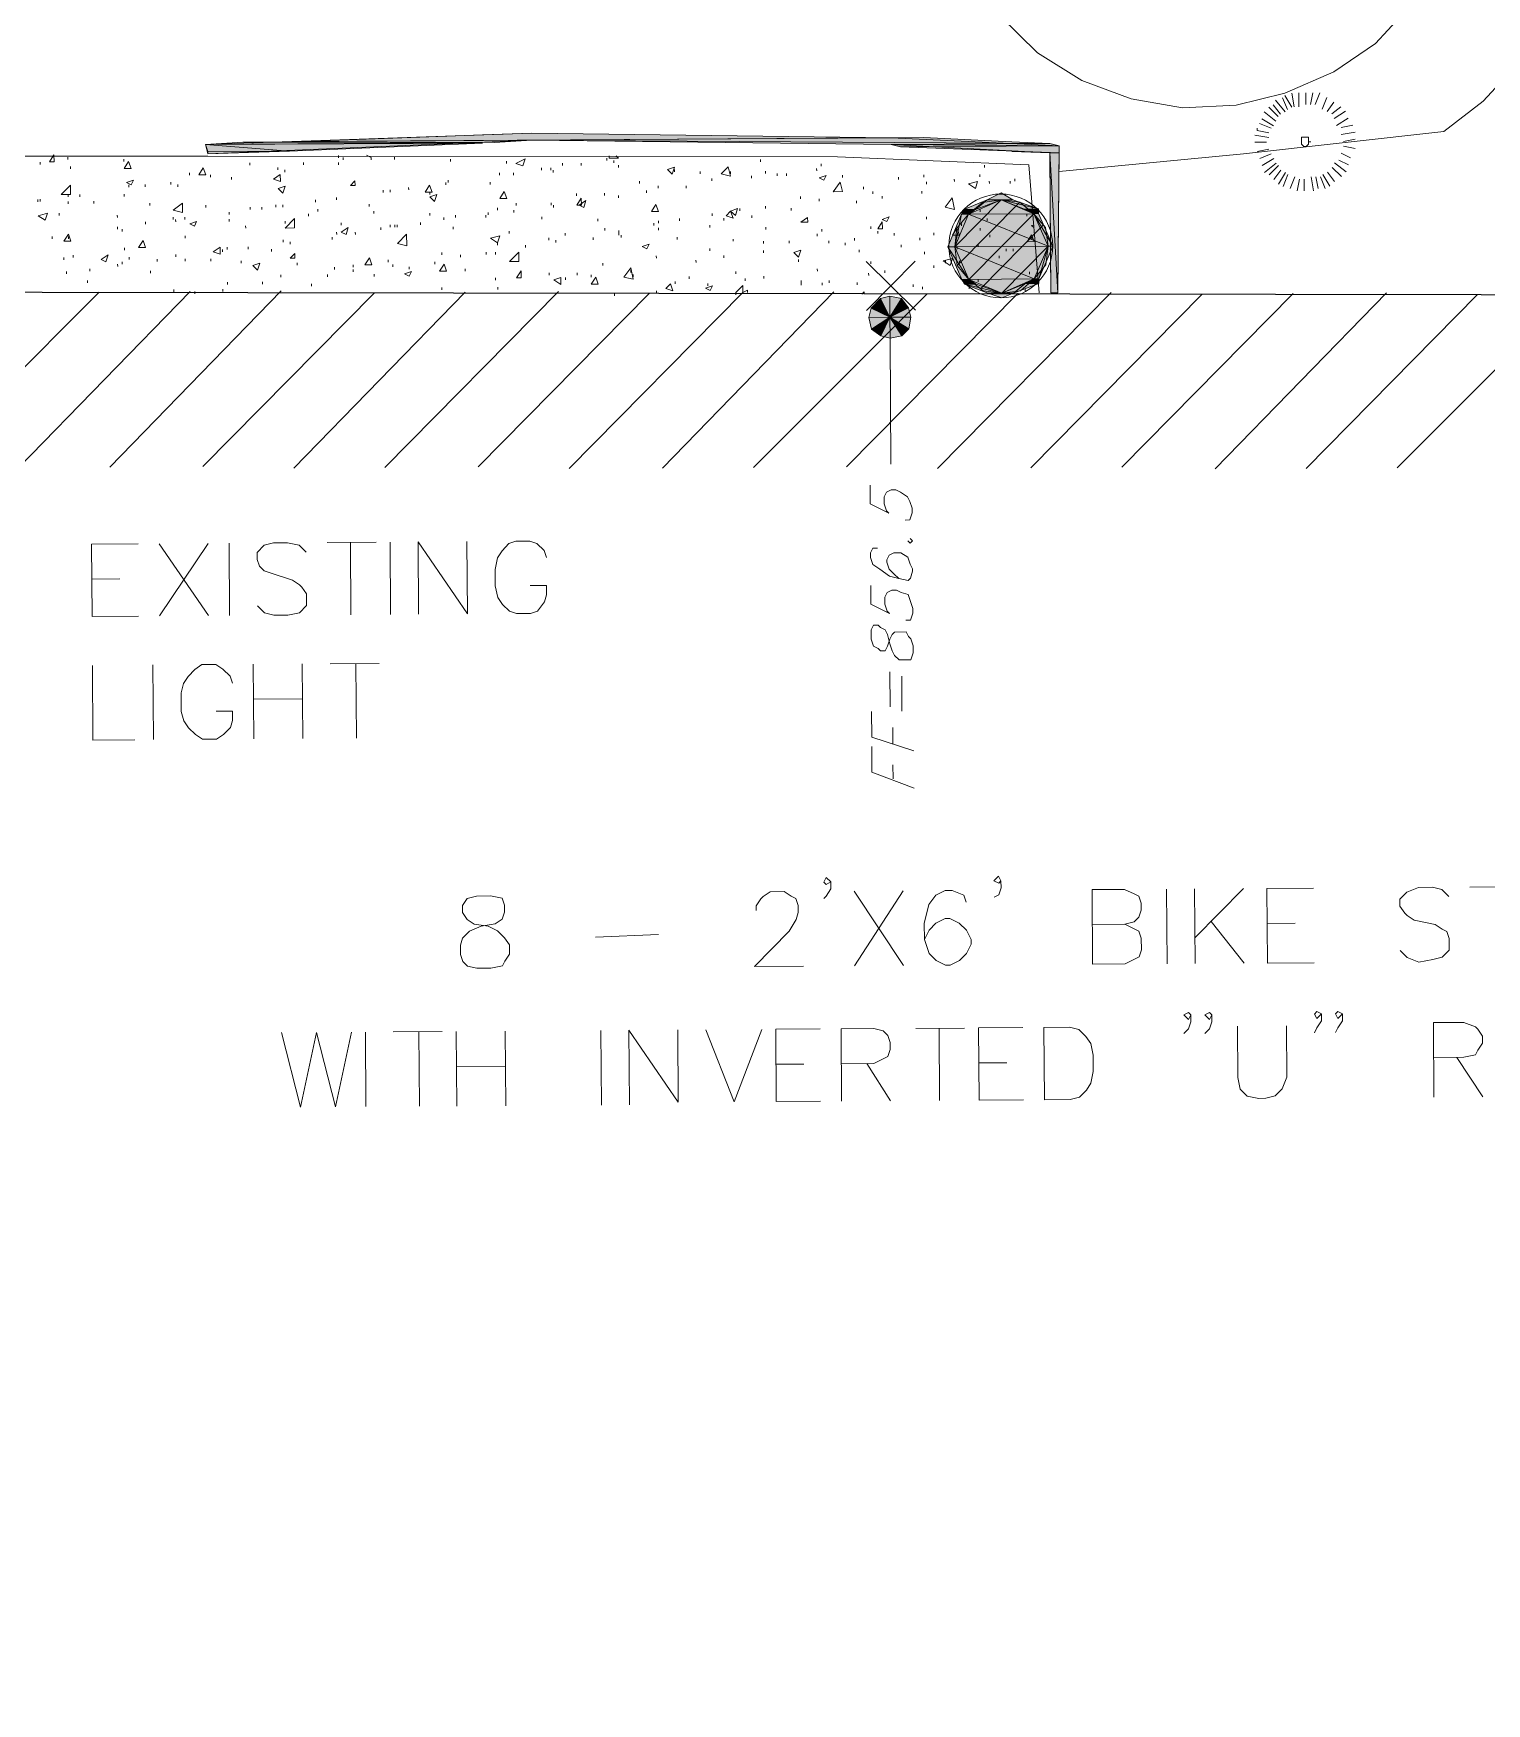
# Model space of a CAD drawing. Header units: inches. Extents: x -5728 to 15181, y 9834 to 15140.
# Drawn here: x 5304 to 5803, y 12000 to 12573 of the extents above; entities that cross this region are included whole.
import ezdxf

# ---------------------------------------------------------------- set-up
doc = ezdxf.new("R2010")
doc.units = ezdxf.units.IN
doc.header["$MEASUREMENT"] = 0
doc.linetypes.add('IMPORT-DASHEDX2 _4_', pattern=[0.1125, 0.075, -0.0375])
for name, color, linetype, lineweight in [('PDF_Geometry', 1, 'Continuous', 9), ('PDF_Solid Fills', 1, 'Continuous', 9), ('site plan converted for PDF_dwg', 1, 'Continuous', 9)]:
    doc.layers.add(name, color=color, linetype=linetype, lineweight=lineweight)

# ---------------------------------------------------------------- blocks, each defined once
blk = doc.blocks.new('site plan converted for PDF_dwg-1480341-SITE PLAN')
at = {"layer": 'PDF_Solid Fills', "lineweight": 15}
for points in [[(3270.52, 2664.2), (3472.12, 2664.2), (3348.92, 2666.6), (3331.95, 2666.08)], [(3236.92, 2663.4), (3331.93, 2663.44), (3249.72, 2664.2)], [(3237.72, 2661), (3265.72, 2661), (3236.92, 2663.4)], [(3265.72, 2661), (3236.92, 2663.4), (3331.93, 2663.26)], [(3237.72, 2660.2), (3237.72, 2661), (3265.72, 2661)], [(3336.12, 2663.4), (3249.72, 2664.2), (3348.92, 2664.2)], [(3472.12, 2661.8), (3526.52, 2661.8), (3348.92, 2664.2)], [(3526.52, 2661.8), (3348.92, 2664.2), (3483.32, 2664.2), (3513.56, 2662.52)], [(3475.32, 2661), (3529.72, 2661), (3472.12, 2661.8)], [(3529.72, 2661), (3472.12, 2661.8), (3526.52, 2661.8)], [(3529.72, 2658.6), (3475.32, 2661), (3529.72, 2661)], [(3526.52, 2658.6), (3529.72, 2658.6), (3513.54, 2659.21)], [(3526.52, 2610.6), (3528.92, 2610.6), (3526.52, 2658.6), (3526.52, 2624.41)], [(3528.92, 2610.6), (3526.52, 2658.6), (3529.72, 2658.6), (3529.15, 2624.39)], [(3496.92, 2639.4), (3500.92, 2639.4), (3504.92, 2642.6)], [(3498.52, 2637.8), (3520.92, 2637.8), (3509.72, 2642.6)], [(3500.92, 2639.4), (3504.92, 2642.6), (3509.72, 2642.6)], [(3504.92, 2642.6), (3513.72, 2642.6), (3509.72, 2645)], [(3517.72, 2639.4), (3522.52, 2639.4), (3509.72, 2642.6), (3513.42, 2641.12)], [(3522.52, 2639.4), (3509.72, 2642.6), (3513.72, 2642.6)], [(3491.32, 2626.6), (3493.72, 2626.6), (3496.12, 2637.8)], [(3493.72, 2626.6), (3525.72, 2626.6), (3498.52, 2637.8)], [(3493.72, 2626.6), (3496.12, 2637.8), (3498.52, 2637.8)], [(3496.12, 2637.8), (3498.52, 2637.8), (3496.92, 2639.4)], [(3498.52, 2637.8), (3496.92, 2639.4), (3500.92, 2639.4)], [(3525.72, 2626.6), (3498.52, 2637.8), (3520.92, 2637.8)], [(3520.92, 2637.8), (3522.52, 2637.8), (3517.72, 2639.4)], [(3522.52, 2637.8), (3517.72, 2639.4), (3522.52, 2639.4)], [(3525.72, 2626.6), (3527.32, 2626.6), (3520.92, 2637.8)], [(3527.32, 2626.6), (3520.92, 2637.8), (3522.52, 2637.8)], [(3496.12, 2615.4), (3498.52, 2615.4), (3491.32, 2626.6), (3492.16, 2624.64)], [(3498.52, 2615.4), (3491.32, 2626.6), (3493.72, 2626.6), (3494.57, 2624.62)], [(3498.52, 2615.4), (3520.92, 2615.4), (3493.72, 2626.6), (3494.57, 2624.62)], [(3520.92, 2615.4), (3493.72, 2626.6), (3525.72, 2626.6), (3524.79, 2624.42)], [(3520.92, 2615.4), (3522.52, 2615.4), (3525.72, 2626.6), (3524.79, 2624.42)], [(3522.52, 2615.4), (3525.72, 2626.6), (3527.32, 2626.6), (3526.38, 2624.41)], [(3496.92, 2613.8), (3500.92, 2613.8), (3496.12, 2615.4)], [(3500.92, 2613.8), (3496.12, 2615.4), (3498.52, 2615.4)], [(3504.92, 2610.6), (3509.72, 2610.6), (3496.92, 2613.8)], [(3509.72, 2610.6), (3496.92, 2613.8), (3500.92, 2613.8)], [(3509.72, 2610.6), (3498.52, 2615.4), (3520.92, 2615.4)], [(3509.72, 2610.6), (3513.72, 2610.6), (3517.72, 2613.8)], [(3513.72, 2610.6), (3517.72, 2613.8), (3522.52, 2613.8)], [(3517.72, 2613.8), (3522.52, 2613.8), (3520.92, 2615.4)], [(3522.52, 2613.8), (3520.92, 2615.4), (3522.52, 2615.4)], [(3509.72, 2609), (3504.92, 2610.6), (3513.72, 2610.6)]]:
    blk.add_hatch(color=155, dxfattribs=at).paths.add_polyline_path(points, flags=0)
at = {"layer": 'PDF_Solid Fills', "lineweight": 13}
for points in [[(3471.32, 2602.6), (3468.12, 2609), (3464.92, 2605.8)], [(3471.32, 2602.6), (3471.32, 2609.8), (3468.12, 2609)], [(3471.32, 2602.6), (3475.32, 2609), (3471.32, 2609.8)], [(3471.32, 2602.6), (3477.72, 2605.8), (3475.32, 2609)], [(3464.12, 2602.6), (3471.32, 2602.6), (3464.92, 2605.8)], [(3464.92, 2598.6), (3471.32, 2602.6), (3464.12, 2602.6)], [(3468.12, 2596.2), (3471.32, 2602.6), (3464.92, 2598.6)], [(3471.32, 2595.4), (3471.32, 2602.6), (3468.12, 2596.2)], [(3471.32, 2602.6), (3478.52, 2602.6), (3477.72, 2605.8)], [(3471.32, 2595.4), (3475.32, 2596.2), (3471.32, 2602.6)], [(3475.32, 2596.2), (3477.72, 2598.6), (3471.32, 2602.6)], [(3477.72, 2598.6), (3478.52, 2602.6), (3471.32, 2602.6)]]:
    blk.add_hatch(color=175, dxfattribs=at).paths.add_polyline_path(points, flags=0)
at = {"layer": 'PDF_Geometry', "color": 155, "lineweight": 15}
for p, q in [((3604.12, 2676.2), (3607.32, 2672.2)), ((3606.52, 2677), (3608.12, 2673)), ((3607.32, 2677.8), (3609.72, 2673.8)), ((3609.72, 2678.6), (3610.52, 2673.8)), ((3612.12, 2678.6), (3612.12, 2673.8)), ((3614.52, 2678.6), (3614.52, 2674.6)), ((3616.92, 2678.6), (3616.12, 2674.6)), ((3619.32, 2678.6), (3617.72, 2674.6)), ((3621.72, 2677), (3620.12, 2673)), ((3600.12, 2672.2), (3604.12, 2669)), ((3601.72, 2673.8), (3604.92, 2670.6)), ((3603.32, 2674.6), (3605.72, 2671.4)), ((3624.12, 2675.4), (3621.72, 2672.2)), ((3626.52, 2673.8), (3623.32, 2671.4)), ((3628.12, 2672.2), (3624.12, 2669.8)), ((3598.52, 2668.2), (3602.52, 2666.6)), ((3599.32, 2669.8), (3603.32, 2667.4)), ((3628.92, 2669.8), (3624.92, 2667.4)), ((3630.52, 2667.4), (3626.52, 2666.6)), ((3631.32, 2665), (3626.52, 2664.2)), ((3189.72, 2659.4), (3189.72, 2658.6)), ((3208.92, 2658.6), (3208.92, 2657.8)), ((3282.52, 2659.4), (3282.52, 2658.6)), ((3284.12, 2658.6), (3284.12, 2657.8)), ((3301.72, 2658.6), (3301.72, 2657.8)), ((3596.92, 2664.2), (3601.72, 2663.4)), ((3596.92, 2661.8), (3600.92, 2661.8)), ((3597.72, 2658.6), (3601.72, 2659.4)), ((3631.32, 2662.6), (3627.32, 2661.8)), ((3631.32, 2659.4), (3627.32, 2660.2)), ((3180.12, 2657.8), (3180.12, 2657)), ((3190.52, 2656.2), (3190.52, 2655.4)), ((3231.32, 2653.8), (3231.32, 2653)), ((3238.52, 2653), (3238.52, 2652.2)), ((3252.12, 2657), (3252.12, 2656.2)), ((3261.72, 2655.4), (3261.72, 2654.6)), ((3264.12, 2654.6), (3264.12, 2653.8)), ((3270.52, 2657), (3270.52, 2656.2)), ((3282.52, 2657), (3282.52, 2656.2)), ((3320.92, 2657.8), (3320.92, 2657)), ((3337.72, 2653), (3337.72, 2652.2)), ((3340.12, 2657), (3340.12, 2656.2)), ((3342.52, 2653), (3342.52, 2652.2)), ((3352.12, 2654.6), (3352.12, 2653.8)), ((3355.32, 2654.6), (3355.32, 2653.8)), ((3356.12, 2653.8), (3356.12, 2653)), ((3359.32, 2656.2), (3359.32, 2655.4)), ((3365.72, 2656.2), (3365.72, 2655.4)), ((3374.52, 2657.8), (3374.52, 2657)), ((3376.92, 2657), (3376.92, 2656.2)), ((3378.52, 2655.4), (3378.52, 2654.6)), ((3397.72, 2653.8), (3397.72, 2653)), ((3406.52, 2653), (3406.52, 2652.2)), ((3416.92, 2653), (3416.92, 2652.2)), ((3427.32, 2657), (3427.32, 2656.2)), ((3428.92, 2653), (3428.92, 2652.2)), ((3446.52, 2653.8), (3446.52, 2653)), ((3448.12, 2655.4), (3448.12, 2654.6)), ((3504.12, 2654.6), (3504.12, 2653.8)), ((3598.52, 2656.2), (3602.52, 2657.8)), ((3599.32, 2653.8), (3603.32, 2656.2)), ((3600.12, 2651.4), (3604.12, 2654.6)), ((3601.72, 2650.6), (3604.92, 2653.8)), ((3626.52, 2649.8), (3623.32, 2653)), ((3628.12, 2651.4), (3624.12, 2654.6)), ((3628.92, 2653.8), (3625.72, 2655.4)), ((3626.52, 2657.8), (3629.72, 2656.2)), ((3210.52, 2649.8), (3210.52, 2649)), ((3216.12, 2649.8), (3216.12, 2649)), ((3224.92, 2650.6), (3224.92, 2649.8)), ((3227.32, 2649.8), (3227.32, 2649)), ((3245.72, 2652.2), (3245.72, 2651.4)), ((3297.72, 2647.4), (3297.72, 2646.6)), ((3300.12, 2647.4), (3300.12, 2646.6)), ((3306.52, 2648.2), (3306.52, 2647.4)), ((3319.32, 2649.8), (3319.32, 2649)), ((3320.12, 2650.6), (3320.12, 2649.8)), ((3334.52, 2649.8), (3334.52, 2649)), ((3385.72, 2649.8), (3385.72, 2649)), ((3392.12, 2648.2), (3392.12, 2647.4)), ((3401.72, 2648.2), (3401.72, 2647.4)), ((3410.52, 2650.6), (3410.52, 2649.8)), ((3424.12, 2651.4), (3424.12, 2650.6)), ((3432.92, 2652.2), (3432.92, 2651.4)), ((3436.12, 2652.2), (3436.12, 2651.4)), ((3455.32, 2651.4), (3455.32, 2650.6)), ((3462.52, 2647.4), (3462.52, 2646.6)), ((3474.52, 2650.6), (3474.52, 2649.8)), ((3483.32, 2651.4), (3483.32, 2650.6)), ((3484.12, 2649), (3484.12, 2648.2)), ((3493.72, 2649.8), (3493.72, 2649)), ((3502.52, 2651.4), (3502.52, 2650.6)), ((3505.72, 2649), (3505.72, 2648.2)), ((3512.92, 2649), (3512.92, 2648.2)), ((3514.52, 2649.8), (3514.52, 2649)), ((3603.32, 2649), (3605.72, 2652.2)), ((3604.92, 2647.4), (3607.32, 2651.4)), ((3606.52, 2646.6), (3608.12, 2650.6)), ((3608.92, 2645.8), (3610.52, 2649.8)), ((3611.32, 2645), (3612.12, 2649)), ((3613.72, 2645), (3613.72, 2649)), ((3616.92, 2645), (3616.12, 2649.8)), ((3618.52, 2645.8), (3617.72, 2649.8)), ((3620.92, 2645.8), (3619.32, 2649.8)), ((3622.52, 2646.6), (3620.12, 2650.6)), ((3624.12, 2648.2), (3621.72, 2651.4)), ((3179.32, 2645), (3179.32, 2644.2)), ((3180.12, 2645), (3180.12, 2644.2)), ((3189.72, 2646.6), (3189.72, 2645.8)), ((3189.72, 2644.2), (3189.72, 2643.4)), ((3193.72, 2646.6), (3193.72, 2645.8)), ((3198.52, 2644.2), (3198.52, 2643.4)), ((3208.92, 2646.6), (3208.92, 2645.8)), ((3217.72, 2643.4), (3217.72, 2642.6)), ((3236.92, 2642.6), (3236.92, 2641.8)), ((3252.12, 2641.8), (3252.12, 2641)), ((3256.12, 2641.8), (3256.12, 2641)), ((3260.92, 2642.6), (3260.92, 2641.8)), ((3263.32, 2642.6), (3263.32, 2641.8)), ((3274.52, 2644.2), (3274.52, 2643.4)), ((3281.72, 2645), (3281.72, 2644.2)), ((3292.92, 2642.6), (3292.92, 2641.8)), ((3313.72, 2646.6), (3313.72, 2645.8)), ((3343.32, 2642.6), (3343.32, 2641.8)), ((3355.32, 2642.6), (3355.32, 2641.8)), ((3356.12, 2641.8), (3356.12, 2641)), ((3364.12, 2645.8), (3364.12, 2645)), ((3373.72, 2645.8), (3373.72, 2645)), ((3378.52, 2645), (3378.52, 2644.2)), ((3388.12, 2646.6), (3388.12, 2645.8)), ((3440.92, 2644.2), (3440.92, 2643.4)), ((3447.32, 2643.4), (3447.32, 2642.6)), ((3460.12, 2642.6), (3460.12, 2641.8)), ((3465.72, 2645.8), (3465.72, 2645)), ((3468.92, 2644.2), (3468.92, 2643.4)), ((3482.52, 2645.8), (3482.52, 2645)), ((3493.72, 2626.6), (3509.72, 2642.6)), ((3494.52, 2620.2), (3516.12, 2641.8)), ((3186.52, 2640.2), (3186.52, 2639.4)), ((3206.52, 2639.4), (3206.52, 2638.6)), ((3216.12, 2637), (3216.12, 2636.2)), ((3225.72, 2638.6), (3225.72, 2637.8)), ((3226.52, 2637.8), (3226.52, 2637)), ((3229.72, 2638.6), (3229.72, 2637.8)), ((3244.92, 2640.2), (3244.92, 2639.4)), ((3244.92, 2637.8), (3244.92, 2637)), ((3264.12, 2637), (3264.12, 2636.2)), ((3272.12, 2639.4), (3272.12, 2638.6)), ((3275.32, 2641), (3275.32, 2640.2)), ((3283.32, 2636.2), (3283.32, 2635.4)), ((3294.52, 2640.2), (3294.52, 2639.4)), ((3310.52, 2636.2), (3310.52, 2635.4)), ((3313.72, 2639.4), (3313.72, 2638.6)), ((3318.52, 2637.8), (3318.52, 2637)), ((3322.52, 2638.6), (3322.52, 2637.8)), ((3332.92, 2638.6), (3332.92, 2637.8)), ((3333.72, 2639.4), (3333.72, 2638.6)), ((3336.92, 2641), (3336.92, 2640.2)), ((3342.52, 2640.2), (3342.52, 2639.4)), ((3352.12, 2637.8), (3352.12, 2637)), ((3371.32, 2637), (3371.32, 2636.2)), ((3392.12, 2636.2), (3392.12, 2635.4)), ((3399.32, 2637), (3399.32, 2636.2)), ((3410.52, 2638.6), (3410.52, 2637.8)), ((3414.52, 2637), (3414.52, 2636.2)), ((3420.12, 2640.2), (3420.12, 2639.4)), ((3424.12, 2637.8), (3424.12, 2637)), ((3428.92, 2641), (3428.92, 2640.2)), ((3437.72, 2640.2), (3437.72, 2639.4)), ((3484.12, 2637), (3484.12, 2636.2)), ((3498.52, 2615.4), (3520.92, 2637.8)), ((3502.52, 2639.4), (3502.52, 2638.6)), ((3504.92, 2636.2), (3504.92, 2635.4)), ((3518.52, 2637.8), (3518.52, 2637)), ((3184.12, 2632.2), (3184.12, 2631.4)), ((3189.72, 2632.2), (3189.72, 2631.4)), ((3206.52, 2635.4), (3206.52, 2634.6)), ((3208.12, 2634.6), (3208.12, 2633.8)), ((3229.72, 2632.2), (3229.72, 2631.4)), ((3250.52, 2635.4), (3250.52, 2634.6)), ((3263.32, 2630.6), (3263.32, 2629.8)), ((3280.12, 2631.4), (3280.12, 2630.6)), ((3281.72, 2633), (3281.72, 2632.2)), ((3288.12, 2633), (3288.12, 2632.2)), ((3296.92, 2634.6), (3296.92, 2633.8)), ((3300.12, 2635.4), (3300.12, 2634.6)), ((3301.72, 2635.4), (3301.72, 2634.6)), ((3302.52, 2635.4), (3302.52, 2634.6)), ((3321.72, 2634.6), (3321.72, 2633.8)), ((3340.92, 2633), (3340.92, 2632.2)), ((3354.52, 2630.6), (3354.52, 2629.8)), ((3360.12, 2632.2), (3360.12, 2631.4)), ((3369.72, 2630.6), (3369.72, 2629.8)), ((3373.72, 2633.8), (3373.72, 2633)), ((3379.32, 2631.4), (3379.32, 2630.6)), ((3390.52, 2635.4), (3390.52, 2634.6)), ((3392.12, 2633.8), (3392.12, 2633)), ((3398.52, 2630.6), (3398.52, 2629.8)), ((3409.72, 2634.6), (3409.72, 2633.8)), ((3428.92, 2633.8), (3428.92, 2633)), ((3446.52, 2631.4), (3446.52, 2630.6)), ((3448.12, 2633), (3448.12, 2632.2)), ((3464.92, 2633.8), (3464.92, 2633)), ((3467.32, 2632.2), (3467.32, 2631.4)), ((3472.92, 2631.4), (3472.92, 2630.6)), ((3486.52, 2631.4), (3486.52, 2630.6)), ((3496.12, 2634.6), (3496.12, 2633.8)), ((3502.52, 2612.2), (3524.12, 2633.8)), ((3502.52, 2633), (3502.52, 2632.2)), ((3505.72, 2630.6), (3505.72, 2629.8)), ((3188.12, 2625), (3188.12, 2624.2)), ((3191.32, 2625.8), (3191.32, 2625)), ((3208.92, 2628.2), (3208.92, 2627.4)), ((3210.52, 2625), (3210.52, 2624.2)), ((3220.12, 2624.2), (3220.12, 2623.4)), ((3226.52, 2625.8), (3226.52, 2625)), ((3229.72, 2624.2), (3229.72, 2623.4)), ((3238.52, 2624.2), (3238.52, 2623.4)), ((3242.52, 2627.4), (3242.52, 2626.6)), ((3244.12, 2628.2), (3244.12, 2627.4)), ((3251.32, 2628.2), (3251.32, 2627.4)), ((3259.32, 2627.4), (3259.32, 2626.6)), ((3265.72, 2629.8), (3265.72, 2629)), ((3317.72, 2625.8), (3317.72, 2625)), ((3324.12, 2625), (3324.12, 2624.2)), ((3332.92, 2625.8), (3332.92, 2625)), ((3336.12, 2625.8), (3336.12, 2625)), ((3336.92, 2629), (3336.92, 2628.2)), ((3346.52, 2628.2), (3346.52, 2627.4)), ((3356.92, 2629.8), (3356.92, 2629)), ((3391.32, 2624.2), (3391.32, 2623.4)), ((3409.72, 2626.6), (3409.72, 2625.8)), ((3414.52, 2624.2), (3414.52, 2623.4)), ((3417.72, 2629.8), (3417.72, 2629)), ((3428.12, 2629), (3428.12, 2628.2)), ((3428.12, 2625.8), (3428.12, 2625)), ((3436.92, 2629), (3436.92, 2628.2)), ((3450.52, 2629), (3450.52, 2628.2)), ((3456.12, 2628.2), (3456.12, 2627.4)), ((3459.32, 2629.8), (3459.32, 2629)), ((3460.92, 2625.8), (3460.92, 2625)), ((3475.32, 2627.4), (3475.32, 2626.6)), ((3481.72, 2629.8), (3481.72, 2629)), ((3483.32, 2625), (3483.32, 2624.2)), ((3494.52, 2626.6), (3494.52, 2625.8)), ((3501.72, 2627.4), (3501.72, 2626.6)), ((3511.32, 2625.8), (3511.32, 2625)), ((3513.72, 2625.8), (3513.72, 2625)), ((3520.12, 2629.8), (3520.12, 2629)), ((3188.92, 2620.2), (3188.92, 2619.4)), ((3196.92, 2621), (3196.92, 2620.2)), ((3206.52, 2622.6), (3206.52, 2621.8)), ((3208.12, 2623.4), (3208.12, 2622.6)), ((3217.72, 2620.2), (3217.72, 2619.4)), ((3248.92, 2623.4), (3248.92, 2622.6)), ((3262.52, 2618.6), (3262.52, 2617.8)), ((3268.12, 2622.6), (3268.12, 2621.8)), ((3278.52, 2618.6), (3278.52, 2617.8)), ((3280.92, 2621), (3280.92, 2620.2)), ((3287.32, 2621.8), (3287.32, 2621)), ((3287.32, 2620.2), (3287.32, 2619.4)), ((3294.52, 2618.6), (3294.52, 2617.8)), ((3299.32, 2623.4), (3299.32, 2622.6)), ((3300.92, 2621.8), (3300.92, 2621)), ((3306.52, 2621), (3306.52, 2620.2)), ((3315.32, 2622.6), (3315.32, 2621.8)), ((3325.72, 2620.2), (3325.72, 2619.4)), ((3354.52, 2618.6), (3354.52, 2617.8)), ((3364.12, 2618.6), (3364.12, 2617.8)), ((3372.92, 2621.8), (3372.92, 2621)), ((3382.52, 2619.4), (3382.52, 2618.6)), ((3404.92, 2622.6), (3404.92, 2621.8)), ((3418.52, 2618.6), (3418.52, 2617.8)), ((3440.12, 2622.6), (3440.12, 2621.8)), ((3446.52, 2619.4), (3446.52, 2618.6)), ((3464.92, 2621.8), (3464.92, 2621)), ((3469.72, 2618.6), (3469.72, 2617.8)), ((3486.52, 2620.2), (3486.52, 2619.4)), ((3490.52, 2621.8), (3490.52, 2621)), ((3495.32, 2621.8), (3495.32, 2621)), ((3508.92, 2623.4), (3508.92, 2622.6)), ((3140.12, 2553.8), (3200.12, 2613)), ((3172.12, 2553), (3231.32, 2613)), ((3196.12, 2617), (3196.12, 2616.2)), ((3203.32, 2553), (3262.52, 2613)), ((3225.72, 2613.8), (3225.72, 2613)), ((3232.92, 2613), (3232.92, 2612.2)), ((3242.52, 2613.8), (3242.52, 2613)), ((3244.12, 2616.2), (3244.12, 2615.4)), ((3256.12, 2616.2), (3256.12, 2615.4)), ((3272.92, 2615.4), (3272.92, 2614.6)), ((3317.72, 2613.8), (3317.72, 2613)), ((3336.12, 2617), (3336.12, 2616.2)), ((3336.92, 2613.8), (3336.92, 2613)), ((3360.12, 2617), (3360.12, 2616.2)), ((3368.92, 2617.8), (3368.92, 2617)), ((3383.32, 2617.8), (3383.32, 2617)), ((3397.72, 2615.4), (3397.72, 2614.6)), ((3402.52, 2617), (3402.52, 2616.2)), ((3408.92, 2614.6), (3408.92, 2613.8)), ((3421.72, 2616.2), (3421.72, 2615.4)), ((3428.12, 2617), (3428.12, 2616.2)), ((3448.12, 2614.6), (3448.12, 2613.8)), ((3450.52, 2615.4), (3450.52, 2614.6)), ((3460.12, 2614.6), (3460.12, 2613.8)), ((3464.12, 2617.8), (3464.12, 2617)), ((3479.32, 2613.8), (3479.32, 2613)), ((3482.52, 2613), (3482.52, 2612.2)), ((3498.52, 2613), (3498.52, 2612.2)), ((3501.72, 2615.4), (3501.72, 2614.6)), ((3519.32, 2617.8), (3519.32, 2617)), ((3235.32, 2553), (3294.52, 2612.2)), ((3266.52, 2552.2), (3325.72, 2612.2)), ((3297.72, 2552.2), (3357.72, 2612.2)), ((3329.72, 2552.2), (3388.92, 2611.4)), ((3360.92, 2551.4), (3420.92, 2611.4)), ((3376.92, 2611.4), (3376.92, 2610.6)), ((3391.32, 2612.2), (3391.32, 2611.4)), ((3392.92, 2551.4), (3452.12, 2611.4)), ((3424.12, 2551.4), (3484.12, 2610.6)), ((3456.12, 2551.4), (3515.32, 2610.6)), ((3487.32, 2550.6), (3547.32, 2610.6)), ((3517.72, 2612.2), (3517.72, 2611.4)), ((3519.32, 2550.6), (3578.52, 2609.8)), ((3550.52, 2550.6), (3609.72, 2609.8)), ((3582.52, 2549.8), (3641.72, 2609.8)), ((3613.72, 2549.8), (3672.92, 2609)), ((3644.92, 2549.8), (3704.92, 2609)), ((3220.12, 2501.8), (3236.92, 2526.6)), ((3220.12, 2526.6), (3236.92, 2501.8)), ((3244.12, 2501.8), (3244.12, 2526.6)), ((3277.72, 2526.6), (3294.52, 2526.6)), ((3285.72, 2526.6), (3285.72, 2501.8)), ((3299.32, 2501.8), (3299.32, 2526.6)), ((3196.92, 2514.6), (3206.52, 2514.6)), ((3217.72, 2459.4), (3217.72, 2485)), ((3252.12, 2459.4), (3252.12, 2485)), ((3268.92, 2485), (3268.92, 2459.4)), ((3278.52, 2485), (3295.32, 2485)), ((3287.32, 2485), (3287.32, 2459.4)), ((3252.12, 2473), (3268.92, 2473)), ((3457.72, 2380.2), (3474.52, 2405.8)), ((3457.72, 2405.8), (3474.52, 2380.2)), ((3564.92, 2380.2), (3564.92, 2405.8)), ((3574.52, 2380.2), (3574.52, 2405.8)), ((3591.32, 2405.8), (3574.52, 2389)), ((3668.92, 2405.8), (3685.72, 2405.8)), ((3368.92, 2390.6), (3390.52, 2391.4)), ((3580.12, 2394.6), (3591.32, 2380.2)), ((3599.32, 2393.8), (3608.92, 2393.8)), ((3289.72, 2333), (3289.72, 2358.6)), ((3299.32, 2358.6), (3316.12, 2358.6)), ((3308.12, 2358.6), (3308.12, 2333)), ((3320.92, 2333), (3320.92, 2358.6)), ((3337.72, 2358.6), (3337.72, 2333)), ((3370.52, 2333), (3370.52, 2358.6)), ((3478.52, 2358.6), (3495.32, 2358.6)), ((3486.52, 2358.6), (3486.52, 2333.8)), ((3320.92, 2346.6), (3337.72, 2346.6)), ((3430.52, 2346.6), (3440.12, 2346.6)), ((3461.72, 2346.6), (3469.72, 2333.8)), ((3500.12, 2346.6), (3509.72, 2346.6)), ((3664.12, 2347.4), (3672.92, 2333.8))]:
    blk.add_line(p, q, dxfattribs=at)
at = {"layer": 'PDF_Geometry', "color": 165, "lineweight": 25}
for p, q in [((3463.32, 2605), (3480.12, 2621.8)), ((3463.32, 2621.8), (3480.12, 2605))]:
    blk.add_line(p, q, dxfattribs=at)
at = {"layer": 'PDF_Geometry', "color": 175, "lineweight": 13}
for p, q in [((3471.32, 2595.4), (3471.32, 2552.2)), ((3470.52, 2469), (3470.52, 2481)), ((3474.52, 2467.4), (3474.52, 2479.4)), ((3471.32, 2456.2), (3471.32, 2461.8)), ((3471.32, 2444.2), (3471.32, 2449))]:
    blk.add_line(p, q, dxfattribs=at)
at = {"layer": 'PDF_Geometry', "color": 155, "lineweight": 15, "flags": 128}
for points in [[(3509.72, 2705.8), (3522.52, 2693), (3537.72, 2683.4), (3554.52, 2677), (3572.12, 2673.8), (3590.52, 2674.6), (3607.32, 2678.6), (3624.12, 2685.8), (3638.52, 2695.4), (3651.32, 2709)], [(4020.12, 2464.2), (4062.52, 2578.6), (4056.92, 2673.8), (4027.32, 2721.8), (3967.32, 2736.2), (3881.72, 2721), (3792.92, 2773), (3734.52, 2738.6), (3675.32, 2675.4), (3661.72, 2665), (3592.92, 2657.8), (3529.72, 2652.2)], [(3597.72, 2666.6), (3597.72, 2665.8), (3601.72, 2665)], [(3116.12, 2660.2), (3237.72, 2659.4), (3453.72, 2657.8), (3519.32, 2654.6), (3522.52, 2610.6)], [(3292.12, 2659.4), (3293.72, 2658.6), (3293.72, 2657.8)], [(3377.72, 2658.6), (3378.52, 2657.8), (3375.32, 2657.8), (3375.32, 2658.6)], [(3509.72, 2610.6), (3525.72, 2626.6), (3524.92, 2633), (3520.92, 2637.8), (3516.12, 2641.8), (3509.72, 2642.6), (3503.32, 2641.8), (3498.52, 2637.8), (3494.52, 2633), (3493.72, 2626.6), (3494.52, 2620.2), (3498.52, 2615.4), (3503.32, 2611.4), (3509.72, 2610.6), (3516.12, 2611.4), (3520.92, 2615.4), (3524.92, 2620.2), (3525.72, 2626.6)], [(3378.52, 2633), (3378.52, 2632.2), (3378.52, 2631.4)], [(3520.92, 2633), (3520.12, 2633.8), (3520.92, 2633.8)], [(3344.92, 2618.6), (3344.92, 2619.4), (3344.92, 2617), (3343.32, 2617), (3344.92, 2619.4)], [(3418.52, 2610.6), (3418.52, 2611.4), (3420.92, 2613.8), (3420.92, 2611.4), (3422.52, 2612.2), (3422.52, 2611.4)], [(3440.92, 2615.4), (3440.92, 2614.6), (3440.92, 2613.8)], [(3461.72, 2610.6), (3462.52, 2611.4), (3462.52, 2610.6)], [(3212.92, 2501.8), (3196.92, 2501.8), (3196.92, 2526.6), (3212.92, 2526.6)], [(3270.52, 2523.4), (3268.12, 2525.8), (3264.12, 2526.6), (3259.32, 2526.6), (3256.12, 2525.8), (3253.72, 2523.4), (3253.72, 2521), (3254.52, 2518.6), (3256.12, 2517), (3258.52, 2516.2), (3265.72, 2513.8), (3268.12, 2512.2), (3268.92, 2511.4), (3270.52, 2509), (3270.52, 2505), (3268.12, 2502.6), (3264.12, 2501.8), (3259.32, 2501.8), (3256.12, 2502.6), (3253.72, 2505)], [(3308.92, 2501.8), (3308.92, 2526.6), (3325.72, 2501.8), (3325.72, 2526.6)], [(3352.92, 2521), (3352.12, 2523.4), (3349.72, 2525.8), (3347.32, 2526.6), (3342.52, 2526.6), (3340.12, 2525.8), (3337.72, 2523.4), (3336.12, 2521), (3335.32, 2517), (3335.32, 2511.4), (3336.12, 2507.4), (3337.72, 2505), (3340.12, 2502.6), (3342.52, 2501.8), (3347.32, 2501.8), (3349.72, 2502.6), (3352.12, 2505.8), (3352.92, 2508.2), (3352.92, 2511.4), (3347.32, 2511.4)], [(3196.92, 2485), (3196.92, 2459.4), (3211.32, 2459.4)], [(3244.92, 2478.6), (3244.12, 2481), (3241.72, 2483.4), (3239.32, 2485), (3234.52, 2485), (3232.12, 2483.4), (3229.72, 2481), (3228.12, 2478.6), (3227.32, 2475.4), (3227.32, 2469), (3228.12, 2465.8), (3229.72, 2463.4), (3232.12, 2461), (3234.52, 2459.4), (3239.32, 2459.4), (3241.72, 2461), (3244.12, 2463.4), (3244.92, 2465.8), (3244.92, 2469), (3239.32, 2469)], [(3449.72, 2409), (3448.12, 2408.2), (3447.32, 2409), (3448.12, 2410.6), (3449.72, 2409), (3449.72, 2406.6), (3448.12, 2404.2), (3447.32, 2403.4)], [(3508.12, 2409), (3507.32, 2408.2), (3505.72, 2409), (3507.32, 2410.6), (3508.12, 2409), (3508.12, 2406.6), (3507.32, 2404.2), (3505.72, 2403.4)], [(3424.12, 2399.4), (3424.12, 2401), (3425.72, 2403.4), (3426.52, 2404.2), (3428.92, 2405.8), (3433.72, 2405.8), (3436.12, 2404.2), (3437.72, 2403.4), (3438.52, 2401), (3438.52, 2398.6), (3437.72, 2396.2), (3435.32, 2392.2), (3423.32, 2380.2), (3440.12, 2380.2)], [(3496.12, 2401.8), (3495.32, 2404.2), (3491.32, 2405.8), (3488.92, 2405.8), (3485.72, 2404.2), (3483.32, 2401), (3481.72, 2394.6), (3481.72, 2389), (3483.32, 2384.2), (3485.72, 2381.8), (3488.92, 2380.2), (3490.52, 2380.2), (3493.72, 2381.8), (3496.12, 2384.2), (3497.72, 2387.4), (3497.72, 2389), (3496.12, 2392.2), (3493.72, 2394.6), (3490.52, 2396.2), (3488.92, 2396.2), (3485.72, 2394.6), (3483.32, 2392.2), (3481.72, 2389)], [(3550.52, 2393.8), (3553.72, 2392.2), (3555.32, 2391.4), (3556.12, 2389), (3556.12, 2385), (3555.32, 2382.6), (3553.72, 2381.8), (3550.52, 2380.2), (3539.32, 2380.2), (3539.32, 2405.8), (3550.52, 2405.8), (3553.72, 2404.2), (3555.32, 2403.4), (3556.12, 2401), (3556.12, 2398.6), (3555.32, 2396.2), (3553.72, 2394.6), (3550.52, 2393.8), (3539.32, 2393.8)], [(3615.32, 2380.2), (3599.32, 2380.2), (3599.32, 2405.8), (3615.32, 2405.8)], [(3661.72, 2402.6), (3659.32, 2405), (3656.12, 2405.8), (3651.32, 2405.8), (3647.32, 2404.2), (3644.92, 2401.8), (3644.92, 2399.4), (3646.52, 2397), (3647.32, 2396.2), (3649.72, 2394.6), (3656.92, 2393), (3659.32, 2391.4), (3660.92, 2390.6), (3661.72, 2388.2), (3661.72, 2384.2), (3659.32, 2381.8), (3656.12, 2381), (3651.32, 2380.2), (3647.32, 2381.8), (3644.92, 2384.2)], [(3572.92, 2362.6), (3572.12, 2361), (3570.52, 2362.6), (3572.12, 2363.4), (3572.92, 2362.6), (3572.92, 2360.2), (3572.12, 2357.8), (3570.52, 2356.2)], [(3580.12, 2362.6), (3579.32, 2361), (3577.72, 2362.6), (3579.32, 2363.4), (3580.12, 2362.6), (3580.12, 2360.2), (3579.32, 2357.8), (3577.72, 2356.2)], [(3617.72, 2362.6), (3616.12, 2361), (3615.32, 2362.6), (3616.12, 2363.4), (3617.72, 2362.6), (3617.72, 2360.2), (3616.12, 2357.8), (3615.32, 2356.2)], [(3624.92, 2362.6), (3623.32, 2361), (3622.52, 2362.6), (3623.32, 2363.4), (3624.92, 2362.6), (3624.92, 2360.2), (3623.32, 2357.8), (3622.52, 2356.2)], [(3260.92, 2358.6), (3267.32, 2333), (3272.92, 2358.6), (3279.32, 2333), (3284.92, 2358.6)], [(3380.12, 2333), (3380.12, 2358.6), (3396.92, 2333.8), (3396.92, 2358.6)], [(3406.52, 2358.6), (3416.12, 2333.8), (3425.72, 2358.6)], [(3445.72, 2333.8), (3430.52, 2333.8), (3430.52, 2358.6), (3445.72, 2358.6)], [(3452.92, 2333.8), (3452.92, 2358.6), (3464.12, 2358.6), (3467.32, 2357.8), (3468.92, 2356.2), (3469.72, 2353.8), (3469.72, 2351.4), (3468.92, 2349), (3467.32, 2348.2), (3464.12, 2346.6), (3452.92, 2346.6)], [(3515.32, 2333.8), (3500.12, 2333.8), (3500.12, 2358.6), (3515.32, 2358.6)], [(3588.92, 2358.6), (3588.92, 2341), (3589.72, 2337), (3592.12, 2334.6), (3596.12, 2333.8), (3598.52, 2333.8), (3601.72, 2334.6), (3604.12, 2337), (3605.72, 2341), (3605.72, 2358.6)], [(3656.12, 2333.8), (3656.12, 2359.4), (3666.52, 2359.4), (3670.52, 2357.8), (3671.32, 2357), (3672.92, 2354.6), (3672.92, 2352.2), (3671.32, 2349.8), (3670.52, 2348.2), (3666.52, 2347.4), (3656.12, 2347.4)]]:
    blk.add_lwpolyline(points, dxfattribs=at)
for points in [[(3526.52, 2610.6), (3526.52, 2658.6), (3472.12, 2661.8), (3348.92, 2664.2), (3237.72, 2660.2), (3236.92, 2663.4), (3348.92, 2666.6), (3472.12, 2664.2), (3529.72, 2661), (3528.92, 2610.6)], [(3184.92, 2660.2), (3184.92, 2657.8), (3183.32, 2657.8)], [(3616.12, 2661.8), (3615.32, 2661.8), (3615.32, 2663.4), (3612.92, 2663.4), (3612.92, 2661), (3613.72, 2660.2), (3614.52, 2660.2), (3615.32, 2661), (3615.32, 2661.8)], [(3210.52, 2657.8), (3211.32, 2655.4), (3208.92, 2655.4)], [(3236.12, 2655.4), (3236.92, 2653), (3234.52, 2653)], [(3262.52, 2653), (3262.52, 2650.6), (3260.12, 2651.4)], [(3346.52, 2657.8), (3345.72, 2655.4), (3343.32, 2656.2)], [(3397.72, 2654.6), (3396.92, 2652.2), (3395.32, 2653.8)], [(3416.92, 2651.4), (3413.72, 2652.2), (3416.12, 2654.6)], [(3190.52, 2646.6), (3187.32, 2646.6), (3190.52, 2649.8)], [(3212.12, 2651.4), (3211.32, 2649.8), (3209.72, 2650.6)], [(3264.12, 2649), (3263.32, 2646.6), (3261.72, 2648.2)], [(3288.12, 2650.6), (3288.12, 2649), (3286.52, 2649)], [(3313.72, 2649), (3314.52, 2646.6), (3312.12, 2646.6)], [(3449.72, 2651.4), (3448.92, 2649.8), (3447.32, 2650.6)], [(3455.32, 2645.8), (3452.12, 2645.8), (3454.52, 2649)], [(3501.72, 2649), (3500.92, 2646.6), (3498.52, 2648.2)], [(3228.92, 2640.2), (3225.72, 2641), (3228.92, 2643.4)], [(3316.12, 2645.8), (3315.32, 2643.4), (3313.72, 2645)], [(3339.32, 2646.6), (3340.12, 2644.2), (3337.72, 2644.2)], [(3365.72, 2644.2), (3365.72, 2641.8), (3364.12, 2641.8)], [(3367.32, 2643.4), (3366.52, 2641), (3364.92, 2641.8)], [(3391.32, 2641.8), (3392.12, 2639.4), (3389.72, 2639.4)], [(3493.72, 2639.4), (3490.52, 2640.2), (3492.92, 2643.4)], [(3182.52, 2640.2), (3181.72, 2637.8), (3179.32, 2639.4)], [(3233.72, 2637), (3232.92, 2635.4), (3231.32, 2636.2)], [(3267.32, 2634.6), (3264.12, 2634.6), (3267.32, 2637.8)], [(3416.92, 2639.4), (3417.72, 2637), (3415.32, 2637.8)], [(3419.32, 2640.2), (3418.52, 2637.8), (3416.92, 2639.4)], [(3443.32, 2637), (3443.32, 2635.4), (3440.92, 2635.4)], [(3471.32, 2637), (3470.52, 2635.4), (3468.92, 2636.2)], [(3189.72, 2633), (3190.52, 2630.6), (3188.12, 2630.6)], [(3215.32, 2630.6), (3216.12, 2628.2), (3213.72, 2628.2)], [(3285.72, 2634.6), (3284.92, 2632.2), (3283.32, 2633)], [(3305.72, 2628.2), (3302.52, 2629), (3305.72, 2632.2)], [(3337.72, 2631.4), (3336.92, 2629), (3334.52, 2630.6)], [(3468.92, 2635.4), (3468.92, 2633), (3467.32, 2633)], [(3494.52, 2633), (3495.32, 2630.6), (3492.92, 2630.6)], [(3520.12, 2630.6), (3520.92, 2628.2), (3518.52, 2628.2)], [(3203.32, 2625.8), (3202.52, 2623.4), (3200.92, 2624.2)], [(3241.72, 2628.2), (3241.72, 2625.8), (3239.32, 2626.6)], [(3267.32, 2625.8), (3267.32, 2624.2), (3265.72, 2624.2)], [(3292.92, 2624.2), (3293.72, 2621.8), (3291.32, 2621.8)], [(3344.12, 2622.6), (3340.92, 2622.6), (3344.12, 2625.8)], [(3388.92, 2628.2), (3388.12, 2626.6), (3386.52, 2627.4)], [(3440.92, 2625.8), (3440.12, 2623.4), (3438.52, 2625)], [(3255.32, 2622.6), (3254.52, 2620.2), (3252.92, 2621.8)], [(3307.32, 2619.4), (3306.52, 2617.8), (3304.92, 2618.6)], [(3318.52, 2621.8), (3319.32, 2619.4), (3316.92, 2619.4)], [(3383.32, 2616.2), (3380.12, 2617), (3382.52, 2620.2)], [(3492.92, 2622.6), (3492.12, 2620.2), (3489.72, 2621.8)], [(3358.52, 2617), (3358.52, 2614.6), (3356.12, 2616.2)], [(3370.52, 2617), (3371.32, 2614.6), (3368.92, 2614.6)], [(3396.12, 2614.6), (3396.92, 2612.2), (3394.52, 2613)], [(3410.52, 2613.8), (3409.72, 2612.2), (3408.12, 2613)], [(3328.12, 2405), (3324.92, 2404.2), (3323.32, 2401.8), (3323.32, 2399.4), (3324.92, 2397), (3327.32, 2395.4), (3332.12, 2394.6), (3335.32, 2393), (3337.72, 2390.6), (3339.32, 2388.2), (3339.32, 2385), (3337.72, 2382.6), (3336.92, 2381), (3332.92, 2380.2), (3328.12, 2380.2), (3324.92, 2381), (3323.32, 2382.6), (3322.52, 2385), (3322.52, 2388.2), (3323.32, 2390.6), (3325.72, 2393), (3329.72, 2394.6), (3334.52, 2395.4), (3336.92, 2397), (3337.72, 2399.4), (3337.72, 2401.8), (3336.92, 2404.2), (3332.92, 2405)], [(3522.52, 2333.8), (3522.52, 2358.6), (3531.32, 2358.6), (3534.52, 2357.8), (3536.92, 2355.4), (3538.52, 2353), (3539.32, 2349), (3539.32, 2343.4), (3538.52, 2339.4), (3536.92, 2337), (3534.52, 2334.6), (3531.32, 2333.8)]]:
    blk.add_lwpolyline(points, close=True, dxfattribs=at)
at = {"layer": 'PDF_Geometry', "color": 165, "lineweight": 25, "flags": 128}
blk.add_lwpolyline([(1827.32, 526.6), (3939.32, 504.2), (3945.72, 1333), (3993.72, 1333), (3995.32, 1477), (3947.32, 1477.8), (3956.12, 2606.6), (2898.52, 2615.4), (2895.32, 2303.4), (3112.92, 2300.2), (3112.12, 2047.4), (3472.92, 2046.6), (3471.32, 1902.6), (2028.12, 1914.6)], dxfattribs=at)
at = {"layer": 'PDF_Geometry', "color": 175, "lineweight": 13, "flags": 128}
for points in [[(3464.12, 2545), (3464.12, 2538.6), (3470.52, 2535.4), (3469.72, 2536.2), (3468.92, 2538.6), (3468.92, 2541), (3469.72, 2542.6), (3471.32, 2543.4), (3472.92, 2543.4), (3474.52, 2542.6), (3476.92, 2541), (3477.72, 2539.4), (3478.52, 2537), (3478.52, 2535.4), (3477.72, 2533), (3476.12, 2533)], [(3466.52, 2523.4), (3464.92, 2523.4), (3464.12, 2521.8), (3464.12, 2520.2), (3464.92, 2517.8), (3467.32, 2516.2), (3470.52, 2513.8), (3473.72, 2513), (3476.92, 2512.2), (3477.72, 2513), (3478.52, 2515.4), (3478.52, 2516.2), (3477.72, 2517.8), (3476.92, 2520.2), (3474.52, 2521.8), (3472.12, 2521.8), (3470.52, 2521), (3469.72, 2519.4), (3469.72, 2518.6), (3470.52, 2516.2), (3472.12, 2514.6), (3473.72, 2513)], [(3476.92, 2525.8), (3477.72, 2525), (3478.52, 2525.8), (3477.72, 2526.6)], [(3464.12, 2510.6), (3464.12, 2504.2), (3470.52, 2501), (3469.72, 2501.8), (3468.92, 2504.2), (3468.92, 2506.6), (3469.72, 2508.2), (3471.32, 2509), (3472.92, 2509), (3474.52, 2508.2), (3476.92, 2507.4), (3477.72, 2505), (3478.52, 2502.6), (3478.52, 2501), (3477.72, 2498.6), (3476.12, 2498.6)], [(3478.52, 2453.8), (3464.12, 2458.6), (3464.12, 2467.4)], [(3478.52, 2441), (3464.12, 2446.6), (3464.12, 2455.4)]]:
    blk.add_lwpolyline(points, dxfattribs=at)
blk.add_lwpolyline([(3464.12, 2492.2), (3464.92, 2489.8), (3466.52, 2489), (3467.32, 2488.2), (3468.92, 2488.2), (3469.72, 2489.8), (3470.52, 2492.2), (3471.32, 2493.8), (3472.12, 2494.6), (3476.12, 2494.6), (3476.92, 2493), (3477.72, 2492.2), (3478.52, 2489.8), (3478.52, 2487.4), (3477.72, 2485), (3473.72, 2485), (3472.12, 2486.6), (3471.32, 2488.2), (3470.52, 2490.6), (3469.72, 2493.8), (3468.92, 2495.4), (3467.32, 2496.2), (3466.52, 2497), (3464.92, 2497), (3464.12, 2495.4)], close=True, dxfattribs=at)
at = {"layer": 'PDF_Geometry', "color": 155, "lineweight": 15}
blk.add_circle((3509.51, 2626.81), 17.81, dxfattribs=at)
at = {"layer": 'PDF_Solid Fills', "color": 155, "lineweight": 15}
for p, q in [((3331.95, 2666.08), (3270.52, 2664.2)), ((3348.92, 2666.6), (3331.95, 2666.08)), ((3472.12, 2664.2), (3348.92, 2666.6)), ((3249.72, 2664.2), (3236.92, 2663.4)), ((3236.92, 2663.4), (3331.93, 2663.44)), ((3265.72, 2661), (3236.92, 2663.4)), ((3236.92, 2663.4), (3237.72, 2661)), ((3265.72, 2661), (3236.92, 2663.4)), ((3236.92, 2663.4), (3331.93, 2663.26)), ((3237.72, 2660.2), (3237.72, 2661)), ((3237.72, 2661), (3265.72, 2661)), ((3265.72, 2661), (3237.72, 2660.2)), ((3237.72, 2661), (3265.72, 2661)), ((3331.93, 2663.44), (3249.72, 2664.2)), ((3336.12, 2663.4), (3249.72, 2664.2)), ((3249.72, 2664.2), (3348.92, 2664.2)), ((3331.93, 2663.26), (3265.72, 2661)), ((3270.52, 2664.2), (3472.12, 2664.2)), ((3348.92, 2664.2), (3336.12, 2663.4)), ((3526.52, 2661.8), (3348.92, 2664.2)), ((3348.92, 2664.2), (3472.12, 2661.8)), ((3526.52, 2661.8), (3348.92, 2664.2)), ((3348.92, 2664.2), (3483.32, 2664.2)), ((3472.12, 2661.8), (3526.52, 2661.8)), ((3529.72, 2661), (3472.12, 2661.8)), ((3472.12, 2661.8), (3475.32, 2661)), ((3529.72, 2661), (3472.12, 2661.8)), ((3472.12, 2661.8), (3526.52, 2661.8)), ((3475.32, 2661), (3529.72, 2661)), ((3529.72, 2658.6), (3475.32, 2661)), ((3475.32, 2661), (3529.72, 2661)), ((3483.32, 2664.2), (3513.56, 2662.52)), ((3529.72, 2658.6), (3513.54, 2659.21)), ((3513.54, 2659.21), (3526.52, 2658.6)), ((3513.56, 2662.52), (3526.52, 2661.8)), ((3526.52, 2661.8), (3529.72, 2661)), ((3526.52, 2658.6), (3529.72, 2658.6)), ((3528.92, 2610.6), (3526.52, 2658.6)), ((3526.52, 2658.6), (3526.52, 2624.41)), ((3528.92, 2610.6), (3526.52, 2658.6)), ((3526.52, 2658.6), (3529.72, 2658.6)), ((3529.72, 2658.6), (3529.15, 2624.39)), ((3529.72, 2661), (3529.72, 2658.6)), ((3504.92, 2642.6), (3496.92, 2639.4)), ((3509.72, 2642.6), (3498.52, 2637.8)), ((3500.92, 2639.4), (3504.92, 2642.6)), ((3500.92, 2639.4), (3504.92, 2642.6)), ((3509.72, 2642.6), (3500.92, 2639.4)), ((3509.72, 2645), (3504.92, 2642.6)), ((3504.92, 2642.6), (3513.72, 2642.6)), ((3504.92, 2642.6), (3509.72, 2642.6)), ((3513.72, 2642.6), (3509.72, 2645)), ((3520.92, 2637.8), (3509.72, 2642.6)), ((3522.52, 2639.4), (3509.72, 2642.6)), ((3509.72, 2642.6), (3513.42, 2641.12)), ((3522.52, 2639.4), (3509.72, 2642.6)), ((3509.72, 2642.6), (3513.72, 2642.6)), ((3513.72, 2642.6), (3522.52, 2639.4)), ((3496.12, 2637.8), (3491.32, 2626.6)), ((3498.52, 2637.8), (3493.72, 2626.6)), ((3493.72, 2626.6), (3496.12, 2637.8)), ((3493.72, 2626.6), (3496.12, 2637.8)), ((3498.52, 2637.8), (3493.72, 2626.6)), ((3496.92, 2639.4), (3496.12, 2637.8)), ((3496.12, 2637.8), (3498.52, 2637.8)), ((3496.12, 2637.8), (3498.52, 2637.8)), ((3496.92, 2639.4), (3500.92, 2639.4)), ((3498.52, 2637.8), (3496.92, 2639.4)), ((3498.52, 2637.8), (3496.92, 2639.4)), ((3496.92, 2639.4), (3500.92, 2639.4)), ((3500.92, 2639.4), (3498.52, 2637.8)), ((3498.52, 2637.8), (3520.92, 2637.8)), ((3525.72, 2626.6), (3498.52, 2637.8)), ((3525.72, 2626.6), (3498.52, 2637.8)), ((3498.52, 2637.8), (3520.92, 2637.8)), ((3513.42, 2641.12), (3517.72, 2639.4)), ((3517.72, 2639.4), (3522.52, 2639.4)), ((3522.52, 2637.8), (3517.72, 2639.4)), ((3517.72, 2639.4), (3520.92, 2637.8)), ((3522.52, 2637.8), (3517.72, 2639.4)), ((3517.72, 2639.4), (3522.52, 2639.4)), ((3520.92, 2637.8), (3525.72, 2626.6)), ((3520.92, 2637.8), (3522.52, 2637.8)), ((3527.32, 2626.6), (3520.92, 2637.8)), ((3520.92, 2637.8), (3525.72, 2626.6)), ((3527.32, 2626.6), (3520.92, 2637.8)), ((3520.92, 2637.8), (3522.52, 2637.8)), ((3522.52, 2639.4), (3522.52, 2637.8)), ((3522.52, 2637.8), (3527.32, 2626.6)), ((3491.32, 2626.6), (3493.72, 2626.6)), ((3498.52, 2615.4), (3491.32, 2626.6)), ((3491.32, 2626.6), (3492.16, 2624.64)), ((3498.52, 2615.4), (3491.32, 2626.6)), ((3491.32, 2626.6), (3493.72, 2626.6)), ((3492.16, 2624.64), (3496.12, 2615.4)), ((3493.72, 2626.6), (3525.72, 2626.6)), ((3520.92, 2615.4), (3493.72, 2626.6)), ((3493.72, 2626.6), (3494.57, 2624.62)), ((3520.92, 2615.4), (3493.72, 2626.6)), ((3493.72, 2626.6), (3525.72, 2626.6)), ((3493.72, 2626.6), (3494.57, 2624.62)), ((3494.57, 2624.62), (3498.52, 2615.4)), ((3494.57, 2624.62), (3498.52, 2615.4)), ((3524.79, 2624.42), (3520.92, 2615.4)), ((3524.79, 2624.42), (3520.92, 2615.4)), ((3522.52, 2615.4), (3525.72, 2626.6)), ((3522.52, 2615.4), (3525.72, 2626.6)), ((3526.38, 2624.41), (3522.52, 2615.4)), ((3525.72, 2626.6), (3524.79, 2624.42)), ((3525.72, 2626.6), (3524.79, 2624.42)), ((3525.72, 2626.6), (3527.32, 2626.6)), ((3525.72, 2626.6), (3527.32, 2626.6)), ((3527.32, 2626.6), (3526.38, 2624.41)), ((3526.52, 2624.41), (3526.52, 2610.6)), ((3529.15, 2624.39), (3528.92, 2610.6)), ((3496.12, 2615.4), (3498.52, 2615.4)), ((3500.92, 2613.8), (3496.12, 2615.4)), ((3496.12, 2615.4), (3496.92, 2613.8)), ((3500.92, 2613.8), (3496.12, 2615.4)), ((3496.12, 2615.4), (3498.52, 2615.4)), ((3496.92, 2613.8), (3500.92, 2613.8)), ((3509.72, 2610.6), (3496.92, 2613.8)), ((3496.92, 2613.8), (3504.92, 2610.6)), ((3509.72, 2610.6), (3496.92, 2613.8)), ((3496.92, 2613.8), (3500.92, 2613.8)), ((3509.72, 2610.6), (3498.52, 2615.4)), ((3498.52, 2615.4), (3520.92, 2615.4)), ((3498.52, 2615.4), (3520.92, 2615.4)), ((3498.52, 2615.4), (3500.92, 2613.8)), ((3500.92, 2613.8), (3509.72, 2610.6)), ((3520.92, 2615.4), (3509.72, 2610.6)), ((3517.72, 2613.8), (3509.72, 2610.6)), ((3513.72, 2610.6), (3517.72, 2613.8)), ((3513.72, 2610.6), (3517.72, 2613.8)), ((3522.52, 2613.8), (3513.72, 2610.6)), ((3520.92, 2615.4), (3517.72, 2613.8)), ((3517.72, 2613.8), (3522.52, 2613.8)), ((3517.72, 2613.8), (3522.52, 2613.8)), ((3520.92, 2615.4), (3522.52, 2615.4)), ((3522.52, 2613.8), (3520.92, 2615.4)), ((3522.52, 2613.8), (3520.92, 2615.4)), ((3520.92, 2615.4), (3522.52, 2615.4)), ((3522.52, 2615.4), (3522.52, 2613.8)), ((3509.72, 2609), (3504.92, 2610.6)), ((3504.92, 2610.6), (3513.72, 2610.6)), ((3504.92, 2610.6), (3509.72, 2610.6)), ((3513.72, 2610.6), (3509.72, 2609)), ((3509.72, 2610.6), (3513.72, 2610.6)), ((3526.52, 2610.6), (3528.92, 2610.6))]:
    blk.add_line(p, q, dxfattribs=at)
at = {"layer": 'PDF_Solid Fills', "color": 175, "lineweight": 13}
for p, q in [((3468.12, 2609), (3464.92, 2605.8)), ((3471.32, 2609.8), (3468.12, 2609)), ((3468.12, 2609), (3471.32, 2602.6)), ((3471.32, 2602.6), (3468.12, 2609)), ((3471.32, 2602.6), (3471.32, 2609.8)), ((3475.32, 2609), (3471.32, 2609.8)), ((3471.32, 2609.8), (3471.32, 2602.6)), ((3475.32, 2609), (3471.32, 2602.6)), ((3471.32, 2602.6), (3475.32, 2609)), ((3477.72, 2605.8), (3475.32, 2609)), ((3464.92, 2605.8), (3464.12, 2602.6)), ((3464.12, 2602.6), (3471.32, 2602.6)), ((3471.32, 2602.6), (3464.12, 2602.6)), ((3464.12, 2602.6), (3464.92, 2598.6)), ((3464.92, 2605.8), (3471.32, 2602.6)), ((3471.32, 2602.6), (3464.92, 2605.8)), ((3464.92, 2598.6), (3471.32, 2602.6)), ((3471.32, 2602.6), (3464.92, 2598.6)), ((3468.12, 2596.2), (3471.32, 2602.6)), ((3471.32, 2602.6), (3468.12, 2596.2)), ((3477.72, 2605.8), (3471.32, 2602.6)), ((3471.32, 2602.6), (3477.72, 2605.8)), ((3471.32, 2595.4), (3471.32, 2602.6)), ((3475.32, 2596.2), (3471.32, 2602.6)), ((3471.32, 2602.6), (3471.32, 2595.4)), ((3477.72, 2598.6), (3471.32, 2602.6)), ((3471.32, 2602.6), (3475.32, 2596.2)), ((3478.52, 2602.6), (3471.32, 2602.6)), ((3471.32, 2602.6), (3477.72, 2598.6)), ((3471.32, 2602.6), (3478.52, 2602.6)), ((3478.52, 2602.6), (3477.72, 2605.8)), ((3477.72, 2598.6), (3478.52, 2602.6)), ((3464.92, 2598.6), (3468.12, 2596.2)), ((3468.12, 2596.2), (3471.32, 2595.4)), ((3471.32, 2595.4), (3475.32, 2596.2)), ((3475.32, 2596.2), (3477.72, 2598.6))]:
    blk.add_line(p, q, dxfattribs=at)

msp = doc.modelspace()

# ---------------------------------------------------------------- block references
at = {"layer": 'site plan converted for PDF_dwg', "color": 147, "linetype": 'IMPORT-DASHEDX2 _4_', "rotation": 0.383349167194431}
msp.add_blockref('site plan converted for PDF_dwg-1480341-SITE PLAN', (2144.04, 9849.68), dxfattribs=at)

doc.saveas('drawing.dxf')
